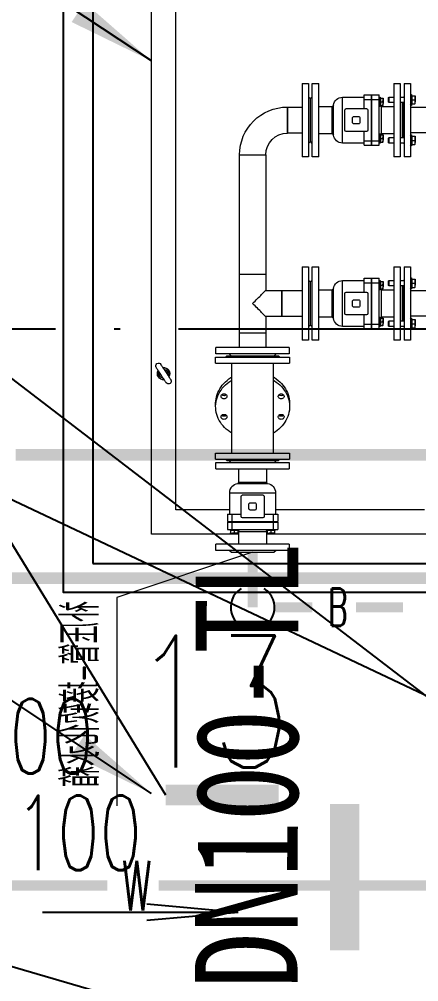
# Model space of a CAD drawing. Extents: x 179183 to 294833, y 947252 to 1004652.
# Drawn here: x 211733 to 213096, y 981342 to 984627 of the extents above; entities that cross this region are included whole.
import ezdxf
from ezdxf.enums import TextEntityAlignment as Align

# ---------------------------------------------------------------- set-up
doc = ezdxf.new("R2010")
doc.units = 0
doc.header["$LTSCALE"] = 1000
doc.linetypes.add('DASH', pattern=[0.35, 0.25, -0.1])
doc.linetypes.add('DOTE', pattern=[2.42, 2, -0.2, 0.02, -0.2])
for name, color, linetype in [('a_bz', 2, 'Continuous'), ('a_shb', 2, 'Continuous'), ('a_shb_jc', 5, 'Continuous'), ('a_shg', 130, 'Continuous'), ('a_水', 6, 'Continuous'), ('a_电', 5, 'Continuous'), ('DOTE', 1, 'DOTE'), ('PIPE-安全阀泄水管', 3, 'Continuous'), ('PIPE-暖供水', 3, 'Continuous'), ('PIPE-暖回水', 2, 'DASH'), ('PIPE-补水管', 44, 'B1'), ('TEXT-安全阀泄水管', 7, 'Continuous'), ('TEXT-空冷却供水', 7, 'Continuous'), ('TEXT-补水管', 7, 'Continuous'), ('抗震支吊架', 2, 'Continuous')]:
    doc.layers.add(name, color=color, linetype=linetype)
doc.layers.add('a_shb_ls', color=32, linetype='Continuous', lineweight=13)
doc.styles.add('_THVAC_PIPEDN', font='simplex.shx', dxfattribs={"width": 0.7, "height": 3, "bigfont": 'gbcbig.shx'})
doc.styles.add('_THVAC_PIPETEXT', font='simplex.shx', dxfattribs={"width": 0.7, "height": 1.5, "bigfont": 'gbcbig.shx'})
doc.styles.add('GB标准字体', font='gbenor.shx', dxfattribs={"width": 0.8, "bigfont": 'gbcbig.shx'})
doc.styles.add('HZ', font='simplex.shx', dxfattribs={"width": 0.8, "bigfont": 'gbcbig.shx'})
doc.styles.add('kzcad', font='', dxfattribs={"width": 0.8})
doc.styles.get('kzcad').set_extended_font_data('SimSun')
doc.linetypes.add('B1', pattern='A,2,-0.1,[" B",_THVAC_PIPETEXT,S=0.1,R=0,X=-0.1,Y=-0.08],-0.2', length=2.3)

# ---------------------------------------------------------------- blocks, each defined once
blk = doc.blocks.new('落地式膨胀箱')
at = {"layer": 'a_shb'}
for p, q in [((-2400, 1750), (1700, 1750)), ((1700, 1750), (1700, -650))]:
    blk.add_line(p, q, dxfattribs=at)
at = {"layer": 'a_shb', "linetype": 'Continuous', "lineweight": 15}
for p, q in [((1600, 1550), (-600, 1550)), ((1600, 1251.6), (1600, 1550)), ((1021, 1517.8), (1021.3, 1517.6)), ((1021.3, 1517.6), (1022, 1517.2)), ((1022, 1517.2), (1023.2, 1516.4)), ((1023.2, 1516.4), (1024.8, 1515.3)), ((1024.8, 1515.3), (1026.9, 1514)), ((1026.9, 1514), (1029.3, 1512.4)), ((1029.3, 1512.4), (1032.1, 1510.5)), ((1031.5, 1533.4), (1031.3, 1533.5)), ((1032.3, 1532.9), (1031.5, 1533.4)), ((1033.5, 1532.1), (1032.3, 1532.9)), ((1035.1, 1531), (1033.5, 1532.1)), ((1037.2, 1529.7), (1035.1, 1531)), ((1039.6, 1528.1), (1037.2, 1529.7)), ((1042.4, 1526.3), (1039.6, 1528.1)), ((1045.4, 1524.3), (1042.4, 1526.3)), ((1048.7, 1522.1), (1045.4, 1524.3)), ((1052.2, 1519.9), (1048.7, 1522.1)), ((1055.7, 1517.6), (1052.2, 1519.9)), ((1059.3, 1515.2), (1055.7, 1517.6)), ((1062.8, 1512.9), (1059.3, 1515.2)), ((1066.3, 1510.7), (1062.8, 1512.9)), ((1032.1, 1510.5), (1035.2, 1508.5)), ((1035.2, 1508.5), (1038.4, 1506.4)), ((1038.4, 1506.4), (1041.9, 1504.2)), ((1041.9, 1504.2), (1045.4, 1501.8)), ((1045.4, 1501.8), (1049, 1499.5)), ((1049, 1499.5), (1052.5, 1497.2)), ((1052.5, 1497.2), (1056, 1494.9)), ((1056, 1494.9), (1059.3, 1492.8)), ((1059.3, 1492.8), (1062.3, 1490.8)), ((1062.3, 1490.8), (1065.1, 1489)), ((1065.1, 1489), (1067.5, 1487.4)), ((1069.5, 1508.5), (1066.3, 1510.7)), ((1067.5, 1487.4), (1069.6, 1486.1)), ((1072.6, 1506.5), (1069.5, 1508.5)), ((1069.6, 1486.1), (1071.2, 1485)), ((1071.2, 1485), (1072.4, 1484.2)), ((1072.4, 1484.2), (1073.2, 1483.7)), ((1075.4, 1504.7), (1072.6, 1506.5)), ((1073.2, 1483.7), (1073.4, 1483.6)), ((1077.8, 1503.1), (1075.4, 1504.7)), ((1079.9, 1501.8), (1077.8, 1503.1)), ((1081.5, 1500.7), (1079.9, 1501.8)), ((1082.7, 1499.9), (1081.5, 1500.7)), ((1083.4, 1499.4), (1082.7, 1499.9)), ((1083.7, 1499.3), (1083.4, 1499.4)), ((1517.1, 1467.1), (-517.1, 1467.1)), ((1517.1, 1282.9), (1517.1, 1467.1)), ((985.1, 1329.9), (963.2, 1329.9)), ((963.2, 1204.7), (963.2, 1329.9)), ((985.1, 1204.7), (985.1, 1329.9)), ((1017.1, 1330.8), (996, 1330.8)), ((996, 1330.8), (996, 1078.5)), ((1017.1, 1330.8), (1017.1, 1078.5)), ((1104.1, 1316.6), (1097.8, 1312.5)), ((1110.6, 1320.2), (1104.1, 1316.6)), ((1114.6, 1316.6), (1108.3, 1312.5)), ((1117.3, 1323.3), (1110.6, 1320.2)), ((1121.1, 1320.2), (1114.6, 1316.6)), ((1124.2, 1325.9), (1117.3, 1323.3)), ((1127.8, 1323.3), (1121.1, 1320.2)), ((1131.2, 1327.9), (1124.2, 1325.9)), ((1134.7, 1325.9), (1127.8, 1323.3)), ((1138.3, 1329.5), (1131.2, 1327.9)), ((1141.7, 1327.9), (1134.7, 1325.9)), ((1145.4, 1330.4), (1138.3, 1329.5)), ((1148.8, 1329.5), (1141.7, 1327.9)), ((1152.7, 1330.8), (1145.4, 1330.4)), ((1156, 1330.4), (1148.8, 1329.5)), ((1154.5, 1330.8), (1152.7, 1330.8)), ((1165, 1330.8), (1154.5, 1330.8)), ((1163.2, 1330.8), (1156, 1330.4)), ((1170.4, 1330.7), (1163.2, 1330.8)), ((1177.6, 1330), (1170.4, 1330.7)), ((1184.8, 1328.8), (1177.6, 1330)), ((1191.8, 1327), (1184.8, 1328.8)), ((1198.8, 1324.7), (1191.8, 1327)), ((1205.6, 1321.8), (1198.8, 1324.7)), ((1212.2, 1318.5), (1205.6, 1321.8)), ((1218.6, 1314.6), (1212.2, 1318.5)), ((1224.8, 1310.3), (1218.6, 1314.6)), ((1344.6, 1330.8), (1323.4, 1330.8)), ((1323.4, 1330.8), (1323.4, 1078.5)), ((1344.6, 1330.8), (1344.6, 1078.5)), ((1377.4, 1329.9), (1355.5, 1329.9)), ((1355.5, 1329.9), (1355.5, 1204.7)), ((1377.4, 1329.9), (1377.4, 1204.7)), ((1655.9, 1329.9), (1634, 1329.9)), ((1634, 1204.7), (1634, 1329.9)), ((1655.9, 1204.7), (1655.9, 1329.9)), ((991.3, 1278.2), (985.1, 1284.5)), ((996, 1297.4), (991.3, 1292.7)), ((991.3, 1292.7), (991.3, 1116.7)), ((1070.5, 1285.4), (1066.1, 1278.8)), ((1075.3, 1291.7), (1070.5, 1285.4)), ((1080.5, 1297.5), (1075.3, 1291.7)), ((1081.1, 1285.4), (1076.6, 1278.8)), ((1085.9, 1303), (1080.5, 1297.5)), ((1085.9, 1291.7), (1081.1, 1285.4)), ((1091.7, 1308), (1085.9, 1303)), ((1091, 1297.5), (1085.9, 1291.7)), ((1096.5, 1303), (1091, 1297.5)), ((1097.8, 1312.5), (1091.7, 1308)), ((1102.3, 1308), (1096.5, 1303)), ((1108.3, 1312.5), (1102.3, 1308)), ((1121.6, 1304.7), (1121.4, 1302.3)), ((1121.4, 1302.3), (1121.6, 1299.9)), ((1122.4, 1306.9), (1121.6, 1304.7)), ((1121.6, 1299.9), (1122.4, 1297.6)), ((1123.6, 1308.9), (1122.4, 1306.9)), ((1122.4, 1297.6), (1123.6, 1295.7)), ((1125.1, 1310.5), (1123.6, 1308.9)), ((1123.6, 1295.7), (1125.1, 1294.1)), ((1127, 1311.6), (1125.1, 1310.5)), ((1125.1, 1294.1), (1127, 1292.9)), ((1129, 1312.2), (1127, 1311.6)), ((1127, 1292.9), (1129, 1292.4)), ((1131.1, 1312.2), (1129, 1312.2)), ((1129, 1292.4), (1131.1, 1292.4)), ((1133.1, 1311.6), (1131.1, 1312.2)), ((1131.1, 1292.4), (1133.1, 1292.9)), ((1134.9, 1310.5), (1133.1, 1311.6)), ((1133.1, 1292.9), (1134.9, 1294.1)), ((1136.5, 1308.9), (1134.9, 1310.5)), ((1134.9, 1294.1), (1136.5, 1295.7)), ((1137.7, 1306.9), (1136.5, 1308.9)), ((1136.5, 1295.7), (1137.7, 1297.6)), ((1138.4, 1304.7), (1137.7, 1306.9)), ((1137.7, 1297.6), (1138.4, 1299.9)), ((1138.7, 1302.3), (1138.4, 1304.7)), ((1138.4, 1299.9), (1138.7, 1302.3)), ((1191.6, 1304.7), (1191.4, 1302.3)), ((1191.4, 1302.3), (1191.6, 1299.9)), ((1192.4, 1306.9), (1191.6, 1304.7)), ((1191.6, 1299.9), (1192.4, 1297.6)), ((1193.6, 1308.9), (1192.4, 1306.9)), ((1192.4, 1297.6), (1193.6, 1295.7)), ((1195.1, 1310.5), (1193.6, 1308.9)), ((1193.6, 1295.7), (1195.1, 1294.1)), ((1197, 1311.6), (1195.1, 1310.5)), ((1195.1, 1294.1), (1197, 1292.9)), ((1199, 1312.2), (1197, 1311.6)), ((1197, 1292.9), (1199, 1292.4)), ((1201.1, 1312.2), (1199, 1312.2)), ((1199, 1292.4), (1201.1, 1292.4)), ((1203.1, 1311.6), (1201.1, 1312.2)), ((1201.1, 1292.4), (1203.1, 1292.9)), ((1204.9, 1310.5), (1203.1, 1311.6)), ((1203.1, 1292.9), (1204.9, 1294.1)), ((1206.5, 1308.9), (1204.9, 1310.5)), ((1204.9, 1294.1), (1206.5, 1295.7)), ((1207.7, 1306.9), (1206.5, 1308.9)), ((1206.5, 1295.7), (1207.7, 1297.6)), ((1208.4, 1304.7), (1207.7, 1306.9)), ((1207.7, 1297.6), (1208.4, 1299.9)), ((1208.7, 1302.3), (1208.4, 1304.7)), ((1208.4, 1299.9), (1208.7, 1302.3)), ((1230.7, 1305.5), (1224.8, 1310.3)), ((1236.3, 1300.3), (1230.7, 1305.5)), ((1241.6, 1294.6), (1236.3, 1300.3)), ((1246.6, 1288.6), (1241.6, 1294.6)), ((1251.2, 1282.2), (1246.6, 1288.6)), ((1255.5, 1275.4), (1251.2, 1282.2)), ((1349.3, 1292.7), (1344.6, 1297.4)), ((1349.3, 1292.7), (1349.3, 1116.7)), ((1355.5, 1284.5), (1349.3, 1278.2)), ((1532.3, 1282.9), (1458.8, 1282.9)), ((1458.8, 1282.9), (1458.8, 1126.5)), ((1532.3, 1290.8), (1557.4, 1290.8)), ((1532.3, 1290.8), (1532.3, 1275.1)), ((1557.4, 1290.8), (1557.4, 1275.1)), ((1558.9, 1290.8), (1558.9, 1275.1)), ((1558.9, 1290.8), (1584, 1290.8)), ((1584, 1290.8), (1584, 1275.1)), ((1585.5, 1282.9), (1584, 1281.4)), ((1587.1, 1282.9), (1585.5, 1282.9)), ((1585.5, 1273.3), (1585.5, 1282.9)), ((1587.1, 1273.3), (1587.1, 1282.9)), ((1662.2, 1278.2), (1655.9, 1284.5)), ((712.8, 1249.3), (306, 1249.3)), ((306, 1249.3), (306, 1160.1)), ((913.1, 1249.3), (712.8, 1249.3)), ((712.8, 1249.3), (712.8, 1160.1)), ((963.2, 1249.3), (913.1, 1249.3)), ((913.1, 1249.3), (913.1, 1160.1)), ((913.1, 1249.3), (913.1, 1204.7)), ((1267.1, 1275.1), (1017.1, 1275.1)), ((1066.1, 1278.8), (1063.8, 1275.1)), ((1076.6, 1278.8), (1074.4, 1275.1)), ((1255.7, 1275.1), (1255.5, 1275.4)), ((1323.4, 1275.1), (1267.1, 1275.1)), ((1423.1, 1251.6), (1377.4, 1251.6)), ((1423.1, 1251.6), (1423.1, 1157.8)), ((1427.8, 1255.7), (1427.8, 1153.7)), ((1532.3, 1275.1), (1557.4, 1275.1)), ((1532.3, 1275.1), (1532.3, 1243.8)), ((1558.9, 1275.1), (1557.4, 1275.1)), ((1557.4, 1275.1), (1557.4, 1134.3)), ((1557.4, 1259.5), (1558.9, 1259.5)), ((1558.9, 1275.1), (1558.9, 1134.3)), ((1558.9, 1275.1), (1584, 1275.1)), ((1584, 1275.1), (1584, 1134.3)), ((1584, 1253.2), (1585.5, 1251.6)), ((1585.5, 1251.6), (1585.5, 1273.3)), ((1585.5, 1251.6), (1587.1, 1251.6)), ((1588, 1279.8), (1587.1, 1279.8)), ((1587.1, 1251.6), (1587.1, 1273.3)), ((1587.1, 1254.8), (1588, 1254.8)), ((1588, 1273.5), (1588, 1279.8)), ((1588, 1279.8), (1596, 1279.8)), ((1588, 1267.3), (1588, 1273.5)), ((1588, 1267.3), (1596, 1267.3)), ((1588, 1261), (1588, 1267.3)), ((1588, 1254.8), (1588, 1261)), ((1588, 1254.8), (1596, 1254.8)), ((1634, 1251.6), (1591.8, 1251.6)), ((1591.8, 1251.6), (1591.8, 1157.8)), ((1597.1, 1279.8), (1597.1, 1273.5)), ((1597.1, 1261), (1597.1, 1273.5)), ((1597.1, 1254.8), (1597.1, 1261)), ((1662.2, 1278.2), (1662.2, 1204.7)), ((1466.6, 1239.1), (1466.6, 1170.3)), ((1540.1, 1243.8), (1471.3, 1243.8)), ((1515.1, 1217.2), (1496.3, 1217.2)), ((1544.8, 1170.3), (1544.8, 1239.1)), ((792.5, 1184.3), (788.8, 1180.6)), ((796.4, 1188.1), (792.5, 1184.3)), ((800.4, 1192.1), (796.4, 1188.1)), ((804.5, 1196.3), (800.4, 1192.1)), ((808.7, 1200.5), (804.5, 1196.3)), ((812.9, 1204.7), (808.7, 1200.5)), ((817.2, 1200.5), (812.9, 1204.7)), ((821.4, 1196.3), (817.2, 1200.5)), ((825.5, 1192.1), (821.4, 1196.3)), ((829.5, 1188.1), (825.5, 1192.1)), ((833.4, 1184.3), (829.5, 1188.1)), ((837.1, 1180.6), (833.4, 1184.3)), ((913.1, 1204.7), (913.1, 1160.1)), ((963.2, 1079.5), (963.2, 1204.7)), ((985.1, 1079.5), (985.1, 1204.7)), ((1355.5, 1204.7), (1355.5, 1079.5)), ((1377.4, 1204.7), (1377.4, 1079.5)), ((1493.2, 1214.1), (1493.2, 1195.3)), ((1496.3, 1192.2), (1515.1, 1192.2)), ((1518.2, 1195.3), (1518.2, 1214.1)), ((1634, 1079.5), (1634, 1204.7)), ((1655.9, 1079.5), (1655.9, 1204.7)), ((1662.2, 1204.7), (1662.2, 1131.2)), ((306, 1160.1), (712.8, 1160.1)), ((712.8, 1160.1), (768.3, 1160.1)), ((768.4, 1160.2), (768.3, 1160.1)), ((768.3, 1160.1), (768.3, 1104.6)), ((768.8, 1160.6), (768.4, 1160.2)), ((769.6, 1161.4), (768.8, 1160.6)), ((770.8, 1162.6), (769.6, 1161.4)), ((772.4, 1164.1), (770.8, 1162.6)), ((774.3, 1166.1), (772.4, 1164.1)), ((776.6, 1168.4), (774.3, 1166.1)), ((779.2, 1171), (776.6, 1168.4)), ((782.2, 1173.9), (779.2, 1171)), ((785.4, 1177.1), (782.2, 1173.9)), ((788.8, 1180.6), (785.4, 1177.1)), ((840.5, 1177.1), (837.1, 1180.6)), ((843.7, 1173.9), (840.5, 1177.1)), ((846.6, 1171), (843.7, 1173.9)), ((849.3, 1168.4), (846.6, 1171)), ((851.6, 1166.1), (849.3, 1168.4)), ((853.5, 1164.1), (851.6, 1166.1)), ((855.1, 1162.6), (853.5, 1164.1)), ((856.3, 1161.4), (855.1, 1162.6)), ((857.1, 1160.6), (856.3, 1161.4)), ((857.5, 1160.2), (857.1, 1160.6)), ((857.5, 1160.1), (857.5, 1160.2)), ((857.5, 1160.1), (913.1, 1160.1)), ((857.5, 1104.6), (857.5, 1160.1)), ((913.1, 1160.1), (963.2, 1160.1)), ((1377.4, 1157.8), (1423.1, 1157.8)), ((1471.3, 1165.6), (1540.1, 1165.6)), ((1532.3, 1165.6), (1532.3, 1134.3)), ((1558.9, 1149.9), (1557.4, 1149.9)), ((1585.5, 1157.8), (1584, 1156.2)), ((1587.1, 1157.8), (1585.5, 1157.8)), ((1585.5, 1148.1), (1585.5, 1157.8)), ((1587.1, 1148.1), (1587.1, 1157.8)), ((1588, 1154.6), (1587.1, 1154.6)), ((1588, 1148.4), (1588, 1154.6)), ((1588, 1154.6), (1596, 1154.6)), ((1591.8, 1157.8), (1634, 1157.8)), ((1597.1, 1154.6), (1597.1, 1148.4)), ((1600, 600.6), (1600, 1157.8)), ((985.1, 1124.9), (991.3, 1131.2)), ((1017.1, 1134.3), (1267.1, 1134.3)), ((1063.8, 1134.3), (1066.1, 1130.5)), ((1066.1, 1130.5), (1070.5, 1124)), ((1070.5, 1124), (1075.3, 1117.7)), ((1074.4, 1134.3), (1076.6, 1130.5)), ((1075.3, 1117.7), (1080.5, 1111.9)), ((1076.6, 1130.5), (1081.1, 1124)), ((1081.1, 1124), (1085.9, 1117.7)), ((1085.9, 1117.7), (1091, 1111.9)), ((1129, 1117), (1127, 1116.4)), ((1131.1, 1117), (1129, 1117)), ((1133.1, 1116.4), (1131.1, 1117)), ((1199, 1117), (1197, 1116.4)), ((1201.1, 1117), (1199, 1117)), ((1203.1, 1116.4), (1201.1, 1117)), ((1241.6, 1114.8), (1246.6, 1120.8)), ((1246.6, 1120.8), (1251.2, 1127.2)), ((1251.2, 1127.2), (1255.5, 1134)), ((1255.5, 1134), (1255.7, 1134.3)), ((1267.1, 1134.3), (1323.4, 1134.3)), ((1349.3, 1131.2), (1355.5, 1124.9)), ((1458.8, 1126.5), (1532.3, 1126.5)), ((1517.1, 618.7), (1517.1, 1126.5)), ((1532.3, 1134.3), (1557.4, 1134.3)), ((1532.3, 1134.3), (1532.3, 1118.6)), ((1532.3, 1118.6), (1557.4, 1118.6)), ((1557.4, 1134.3), (1558.9, 1134.3)), ((1557.4, 1134.3), (1557.4, 1118.6)), ((1558.9, 1134.3), (1584, 1134.3)), ((1558.9, 1134.3), (1558.9, 1118.6)), ((1558.9, 1118.6), (1584, 1118.6)), ((1584, 1134.3), (1584, 1118.6)), ((1584, 1128), (1585.5, 1126.5)), ((1585.5, 1126.5), (1585.5, 1148.1)), ((1585.5, 1126.5), (1587.1, 1126.5)), ((1587.1, 1126.5), (1587.1, 1148.1)), ((1587.1, 1129.6), (1588, 1129.6)), ((1588, 1142.1), (1588, 1148.4)), ((1588, 1142.1), (1596, 1142.1)), ((1588, 1135.8), (1588, 1142.1)), ((1588, 1129.6), (1588, 1135.8)), ((1588, 1129.6), (1596, 1129.6)), ((1597.1, 1135.8), (1597.1, 1148.4)), ((1597.1, 1129.6), (1597.1, 1135.8)), ((1655.9, 1124.9), (1662.2, 1131.2)), ((142.5, 1085.8), (142.5, 1035.7)), ((142.5, 1085.8), (187.1, 1085.8)), ((231.7, 1085.8), (142.5, 1085.8)), ((187.1, 1085.8), (231.7, 1085.8)), ((231.7, 1035.7), (231.7, 1085.8)), ((768.3, 1104.6), (768.3, 1035.7)), ((768.3, 1104.6), (812.9, 1104.6)), ((857.5, 1104.6), (768.3, 1104.6)), ((812.9, 1104.6), (857.5, 1104.6)), ((857.5, 1035.7), (857.5, 1104.6)), ((991.3, 1116.7), (996, 1112)), ((1080.5, 1111.9), (1085.9, 1106.4)), ((1085.9, 1106.4), (1091.7, 1101.4)), ((1091, 1111.9), (1096.5, 1106.4)), ((1091.7, 1101.4), (1097.8, 1096.9)), ((1096.5, 1106.4), (1102.3, 1101.4)), ((1097.8, 1096.9), (1104.1, 1092.8)), ((1102.3, 1101.4), (1108.3, 1096.9)), ((1104.1, 1092.8), (1110.6, 1089.2)), ((1108.3, 1096.9), (1114.6, 1092.8)), ((1110.6, 1089.2), (1117.3, 1086.1)), ((1114.6, 1092.8), (1121.1, 1089.2)), ((1117.3, 1086.1), (1124.2, 1083.5)), ((1121.1, 1089.2), (1127.8, 1086.1)), ((1121.6, 1109.5), (1121.4, 1107.1)), ((1121.4, 1107.1), (1121.6, 1104.7)), ((1122.4, 1111.8), (1121.6, 1109.5)), ((1121.6, 1104.7), (1122.4, 1102.5)), ((1123.6, 1113.7), (1122.4, 1111.8)), ((1122.4, 1102.5), (1123.6, 1100.5)), ((1125.1, 1115.3), (1123.6, 1113.7)), ((1123.6, 1100.5), (1125.1, 1098.9)), ((1127, 1116.4), (1125.1, 1115.3)), ((1125.1, 1098.9), (1127, 1097.8)), ((1127, 1097.8), (1129, 1097.2)), ((1127.8, 1086.1), (1134.7, 1083.5)), ((1129, 1097.2), (1131.1, 1097.2)), ((1131.1, 1097.2), (1133.1, 1097.8)), ((1134.9, 1115.3), (1133.1, 1116.4)), ((1133.1, 1097.8), (1134.9, 1098.9)), ((1136.5, 1113.7), (1134.9, 1115.3)), ((1134.9, 1098.9), (1136.5, 1100.5)), ((1137.7, 1111.8), (1136.5, 1113.7)), ((1136.5, 1100.5), (1137.7, 1102.5)), ((1138.4, 1109.5), (1137.7, 1111.8)), ((1137.7, 1102.5), (1138.4, 1104.7)), ((1138.7, 1107.1), (1138.4, 1109.5)), ((1138.4, 1104.7), (1138.7, 1107.1)), ((1191.6, 1109.5), (1191.4, 1107.1)), ((1191.4, 1107.1), (1191.6, 1104.7)), ((1192.4, 1111.8), (1191.6, 1109.5)), ((1191.6, 1104.7), (1192.4, 1102.5)), ((1191.8, 1082.4), (1198.8, 1084.7)), ((1193.6, 1113.7), (1192.4, 1111.8)), ((1192.4, 1102.5), (1193.6, 1100.5)), ((1195.1, 1115.3), (1193.6, 1113.7)), ((1193.6, 1100.5), (1195.1, 1098.9)), ((1197, 1116.4), (1195.1, 1115.3)), ((1195.1, 1098.9), (1197, 1097.8)), ((1197, 1097.8), (1199, 1097.2)), ((1198.8, 1084.7), (1205.6, 1087.6)), ((1199, 1097.2), (1201.1, 1097.2)), ((1201.1, 1097.2), (1203.1, 1097.8)), ((1204.9, 1115.3), (1203.1, 1116.4)), ((1203.1, 1097.8), (1204.9, 1098.9)), ((1206.5, 1113.7), (1204.9, 1115.3)), ((1204.9, 1098.9), (1206.5, 1100.5)), ((1205.6, 1087.6), (1212.2, 1090.9)), ((1207.7, 1111.8), (1206.5, 1113.7)), ((1206.5, 1100.5), (1207.7, 1102.5)), ((1208.4, 1109.5), (1207.7, 1111.8)), ((1207.7, 1102.5), (1208.4, 1104.7)), ((1208.7, 1107.1), (1208.4, 1109.5)), ((1208.4, 1104.7), (1208.7, 1107.1)), ((1212.2, 1090.9), (1218.6, 1094.8)), ((1218.6, 1094.8), (1224.8, 1099.1)), ((1224.8, 1099.1), (1230.7, 1103.9)), ((1230.7, 1103.9), (1236.3, 1109.1)), ((1236.3, 1109.1), (1241.6, 1114.8)), ((1344.6, 1112), (1349.3, 1116.7)), ((963.2, 1079.5), (985.1, 1079.5)), ((996, 1078.5), (1017.1, 1078.5)), ((1124.2, 1083.5), (1131.2, 1081.4)), ((1131.2, 1081.4), (1138.3, 1079.9)), ((1134.7, 1083.5), (1141.7, 1081.4)), ((1138.3, 1079.9), (1145.4, 1079)), ((1141.7, 1081.4), (1148.8, 1079.9)), ((1145.4, 1079), (1152.7, 1078.6)), ((1148.8, 1079.9), (1156, 1079)), ((1152.7, 1078.6), (1154.5, 1078.5)), ((1154.5, 1078.5), (1165, 1078.5)), ((1156, 1079), (1163.2, 1078.6)), ((1163.2, 1078.6), (1170.4, 1078.7)), ((1170.4, 1078.7), (1177.6, 1079.4)), ((1177.6, 1079.4), (1184.8, 1080.6)), ((1184.8, 1080.6), (1191.8, 1082.4)), ((1323.4, 1078.5), (1344.6, 1078.5)), ((1355.5, 1079.5), (1377.4, 1079.5)), ((1634, 1079.5), (1655.9, 1079.5)), ((61.9, 1035.7), (61.9, 1013.8)), ((61.9, 1035.7), (187.1, 1035.7)), ((187.1, 1035.7), (312.2, 1035.7)), ((312.2, 1013.8), (312.2, 1035.7)), ((687.8, 1035.7), (687.8, 1013.8)), ((687.8, 1035.7), (812.9, 1035.7)), ((812.9, 1035.7), (938.1, 1035.7)), ((938.1, 1013.8), (938.1, 1035.7)), ((61.9, 1013.8), (187.1, 1013.8)), ((61.9, 1001.3), (61.9, 979.4)), ((187.1, 1001.3), (61.9, 1001.3)), ((107.3, 1013.8), (113.5, 1007.5)), ((113.5, 1007.5), (107.3, 1001.3)), ((187.1, 1007.5), (113.5, 1007.5)), ((187.1, 1013.8), (312.2, 1013.8)), ((260.6, 1007.5), (187.1, 1007.5)), ((312.2, 1001.3), (187.1, 1001.3)), ((260.6, 1007.5), (266.9, 1013.8)), ((266.9, 1001.3), (260.6, 1007.5)), ((312.2, 979.4), (312.2, 1001.3)), ((687.8, 1013.8), (812.9, 1013.8)), ((687.8, 1001.3), (687.8, 979.4)), ((812.9, 1001.3), (687.8, 1001.3)), ((733.1, 1013.8), (739.4, 1007.5)), ((739.4, 1007.5), (733.1, 1001.3)), ((812.9, 1007.5), (739.4, 1007.5)), ((812.9, 1013.8), (938.1, 1013.8)), ((886.5, 1007.5), (812.9, 1007.5)), ((938.1, 1001.3), (812.9, 1001.3)), ((886.5, 1007.5), (892.7, 1013.8)), ((892.7, 1001.3), (886.5, 1007.5)), ((938.1, 979.4), (938.1, 1001.3)), ((187.1, 979.4), (61.9, 979.4)), ((140.1, 979.4), (140.1, 933.7)), ((312.2, 979.4), (187.1, 979.4)), ((234, 933.7), (234, 979.4)), ((812.9, 979.4), (687.8, 979.4)), ((766, 979.4), (766, 933.7)), ((938.1, 979.4), (812.9, 979.4)), ((859.9, 933.7), (859.9, 979.4)), ((238.1, 929), (136, 929)), ((234, 933.7), (140.1, 933.7)), ((864, 929), (761.9, 929)), ((859.9, 933.7), (766, 933.7)), ((108.8, 898), (108.8, 824.5)), ((265.3, 898), (108.8, 898)), ((221.5, 890.2), (152.6, 890.2)), ((265.3, 824.5), (265.3, 898)), ((734.7, 898), (734.7, 824.5)), ((891.2, 898), (734.7, 898)), ((847.4, 890.2), (778.5, 890.2)), ((891.2, 824.5), (891.2, 898)), ((147.9, 885.5), (147.9, 816.6)), ((174.5, 860.5), (174.5, 841.7)), ((196.4, 863.6), (177.7, 863.6)), ((199.6, 841.7), (199.6, 860.5)), ((226.2, 816.6), (226.2, 885.5)), ((773.8, 885.5), (773.8, 816.6)), ((800.4, 860.5), (800.4, 841.7)), ((822.3, 863.6), (803.6, 863.6)), ((825.5, 841.7), (825.5, 860.5)), ((852.1, 816.6), (852.1, 885.5)), ((101, 824.5), (101, 799.4)), ((116.6, 824.5), (101, 824.5)), ((116.6, 824.5), (116.6, 799.4)), ((147.9, 824.5), (116.6, 824.5)), ((177.7, 838.5), (196.4, 838.5)), ((257.5, 824.5), (226.2, 824.5)), ((257.5, 824.5), (257.5, 799.4)), ((273.1, 824.5), (257.5, 824.5)), ((273.1, 824.5), (273.1, 799.4)), ((726.9, 824.5), (726.9, 799.4)), ((742.5, 824.5), (726.9, 824.5)), ((742.5, 824.5), (742.5, 799.4)), ((773.8, 824.5), (742.5, 824.5)), ((803.6, 838.5), (822.3, 838.5)), ((883.4, 824.5), (852.1, 824.5)), ((883.4, 824.5), (883.4, 799.4)), ((899, 824.5), (883.4, 824.5)), ((899, 824.5), (899, 799.4)), ((116.6, 799.4), (101, 799.4)), ((101, 797.9), (101, 772.8)), ((116.6, 797.9), (101, 797.9)), ((116.6, 799.4), (116.6, 797.9)), ((257.5, 799.4), (116.6, 799.4)), ((116.6, 797.9), (116.6, 772.8)), ((257.5, 797.9), (116.6, 797.9)), ((132.3, 797.9), (132.3, 799.4)), ((152.6, 811.9), (221.5, 811.9)), ((241.8, 799.4), (241.8, 797.9)), ((257.5, 797.9), (257.5, 799.4)), ((273.1, 799.4), (257.5, 799.4)), ((257.5, 797.9), (257.5, 772.8)), ((273.1, 797.9), (257.5, 797.9)), ((273.1, 797.9), (273.1, 772.8)), ((742.5, 799.4), (726.9, 799.4)), ((726.9, 797.9), (726.9, 772.8)), ((742.5, 797.9), (726.9, 797.9)), ((742.5, 799.4), (742.5, 797.9)), ((883.4, 799.4), (742.5, 799.4)), ((742.5, 797.9), (742.5, 772.8)), ((883.4, 797.9), (742.5, 797.9)), ((758.2, 797.9), (758.2, 799.4)), ((778.5, 811.9), (847.4, 811.9)), ((867.7, 799.4), (867.7, 797.9)), ((883.4, 797.9), (883.4, 799.4)), ((899, 799.4), (883.4, 799.4)), ((883.4, 797.9), (883.4, 772.8)), ((899, 797.9), (883.4, 797.9)), ((899, 797.9), (899, 772.8)), ((116.6, 772.8), (101, 772.8)), ((110.4, 772.8), (108.8, 771.3)), ((108.8, 771.3), (108.8, 769.7)), ((108.8, 771.3), (130.4, 771.3)), ((108.8, 769.7), (130.4, 769.7)), ((111.9, 769.7), (111.9, 768.8)), ((111.9, 768.8), (111.9, 760.8)), ((111.9, 768.8), (118.2, 768.8)), ((111.9, 759.7), (118.2, 759.7)), ((257.5, 772.8), (116.6, 772.8)), ((118.2, 768.8), (124.5, 768.8)), ((118.2, 759.7), (130.7, 759.7)), ((124.5, 768.8), (124.5, 760.8)), ((124.5, 768.8), (130.7, 768.8)), ((130.4, 771.3), (140.1, 771.3)), ((130.4, 769.7), (140.1, 769.7)), ((130.7, 768.8), (137, 768.8)), ((137, 759.7), (130.7, 759.7)), ((137, 768.8), (137, 769.7)), ((137, 768.8), (137, 760.8)), ((140.1, 771.3), (138.5, 772.8)), ((140.1, 769.7), (140.1, 771.3)), ((140.1, 765), (140.1, 722.8)), ((234, 765), (140.1, 765)), ((235.6, 772.8), (234, 771.3)), ((234, 771.3), (234, 769.7)), ((234, 771.3), (255.6, 771.3)), ((234, 769.7), (255.6, 769.7)), ((234, 722.8), (234, 765)), ((237.1, 769.7), (237.1, 768.8)), ((237.1, 768.8), (237.1, 760.8)), ((237.1, 768.8), (243.4, 768.8)), ((237.1, 759.7), (243.4, 759.7)), ((243.4, 768.8), (249.6, 768.8)), ((243.4, 759.7), (255.9, 759.7)), ((249.6, 768.8), (249.6, 760.8)), ((249.6, 768.8), (255.9, 768.8)), ((255.6, 771.3), (265.3, 771.3)), ((255.6, 769.7), (265.3, 769.7)), ((255.9, 768.8), (262.2, 768.8)), ((262.2, 759.7), (255.9, 759.7)), ((273.1, 772.8), (257.5, 772.8)), ((262.2, 768.8), (262.2, 769.7)), ((262.2, 768.8), (262.2, 760.8)), ((265.3, 771.3), (263.7, 772.8)), ((265.3, 769.7), (265.3, 771.3)), ((742.5, 772.8), (726.9, 772.8)), ((736.3, 772.8), (734.7, 771.3)), ((734.7, 771.3), (734.7, 769.7)), ((734.7, 771.3), (756.3, 771.3)), ((734.7, 769.7), (756.3, 769.7)), ((737.8, 769.7), (737.8, 768.8)), ((737.8, 768.8), (737.8, 760.8)), ((737.8, 768.8), (744.1, 768.8)), ((737.8, 759.7), (744.1, 759.7)), ((883.4, 772.8), (742.5, 772.8)), ((744.1, 768.8), (750.4, 768.8)), ((744.1, 759.7), (756.6, 759.7)), ((750.4, 768.8), (750.4, 760.8)), ((750.4, 768.8), (756.6, 768.8)), ((756.3, 771.3), (766, 771.3)), ((756.3, 769.7), (766, 769.7)), ((756.6, 768.8), (762.9, 768.8)), ((762.9, 759.7), (756.6, 759.7)), ((762.9, 768.8), (762.9, 769.7)), ((762.9, 768.8), (762.9, 760.8)), ((766, 771.3), (764.4, 772.8)), ((766, 769.7), (766, 771.3)), ((766, 765), (766, 722.8)), ((859.9, 765), (766, 765)), ((861.5, 772.8), (859.9, 771.3)), ((859.9, 771.3), (859.9, 769.7)), ((859.9, 771.3), (881.5, 771.3)), ((859.9, 769.7), (881.5, 769.7)), ((859.9, 722.8), (859.9, 765)), ((863, 769.7), (863, 768.8)), ((863, 768.8), (863, 760.8)), ((863, 768.8), (869.3, 768.8)), ((863, 759.7), (869.3, 759.7)), ((869.3, 768.8), (875.5, 768.8)), ((869.3, 759.7), (881.8, 759.7)), ((875.5, 768.8), (875.5, 760.8)), ((875.5, 768.8), (881.8, 768.8)), ((881.5, 771.3), (891.2, 771.3)), ((881.5, 769.7), (891.2, 769.7)), ((881.8, 768.8), (888.1, 768.8)), ((888.1, 759.7), (881.8, 759.7)), ((899, 772.8), (883.4, 772.8)), ((888.1, 768.8), (888.1, 769.7)), ((888.1, 768.8), (888.1, 760.8)), ((891.2, 771.3), (889.6, 772.8)), ((891.2, 769.7), (891.2, 771.3)), ((110, 740.8), (108.5, 739.2)), ((108.5, 739.2), (108.5, 722.8)), ((127.3, 739.2), (108.5, 739.2)), ((125.8, 740.8), (110, 740.8)), ((127.3, 739.2), (125.8, 740.8)), ((127.3, 722.8), (127.3, 739.2)), ((248.3, 740.8), (246.8, 739.2)), ((246.8, 739.2), (246.8, 722.8)), ((265.6, 739.2), (246.8, 739.2)), ((264.1, 740.8), (248.3, 740.8)), ((265.6, 739.2), (264.1, 740.8)), ((265.6, 722.8), (265.6, 739.2)), ((735.9, 740.8), (734.4, 739.2)), ((734.4, 739.2), (734.4, 722.8)), ((753.2, 739.2), (734.4, 739.2)), ((751.7, 740.8), (735.9, 740.8)), ((753.2, 739.2), (751.7, 740.8)), ((753.2, 722.8), (753.2, 739.2)), ((874.2, 740.8), (872.7, 739.2)), ((872.7, 739.2), (872.7, 722.8)), ((891.5, 739.2), (872.7, 739.2)), ((890, 740.8), (874.2, 740.8)), ((891.5, 739.2), (890, 740.8)), ((891.5, 722.8), (891.5, 739.2)), ((61.9, 722.8), (61.9, 700.9)), ((61.9, 722.8), (187.1, 722.8)), ((61.9, 700.9), (187.1, 700.9)), ((107.3, 700.9), (108.5, 699.6)), ((108.5, 700.9), (108.5, 688.3)), ((127.3, 688.3), (127.3, 700.9)), ((127.3, 694.6), (246.8, 694.6)), ((187.1, 722.8), (312.2, 722.8)), ((187.1, 700.9), (312.2, 700.9)), ((246.8, 700.9), (246.8, 688.3)), ((265.6, 699.6), (266.9, 700.9)), ((265.6, 688.3), (265.6, 700.9)), ((312.2, 700.9), (312.2, 722.8)), ((687.8, 722.8), (687.8, 700.9)), ((687.8, 722.8), (812.9, 722.8)), ((687.8, 700.9), (812.9, 700.9)), ((733.1, 700.9), (734.4, 699.6)), ((734.4, 700.9), (734.4, 688.3)), ((753.2, 688.3), (753.2, 700.9)), ((753.2, 694.6), (872.7, 694.6)), ((812.9, 722.8), (938.1, 722.8)), ((812.9, 700.9), (938.1, 700.9)), ((872.7, 700.9), (872.7, 688.3)), ((891.5, 699.6), (892.7, 700.9)), ((891.5, 688.3), (891.5, 700.9)), ((938.1, 700.9), (938.1, 722.8)), ((61.9, 688.3), (61.9, 666.4)), ((61.9, 688.3), (312.2, 688.3)), ((61.9, 666.4), (312.2, 666.4)), ((101.1, 666.4), (99.1, 664.5)), ((99.1, 664.5), (99.1, 662.5)), ((99.1, 664.5), (125.1, 664.5)), ((99.1, 662.5), (125.1, 662.5)), ((103.8, 662.5), (103.8, 661.6)), ((103.8, 661.6), (103.8, 651.3)), ((103.8, 661.6), (110.9, 661.6)), ((108.5, 689.9), (107.3, 688.6)), ((107.3, 688.6), (107.3, 688.3)), ((108.5, 688.6), (107.3, 688.6)), ((110.9, 661.6), (117.9, 661.6)), ((117.9, 661.6), (117.9, 651.3)), ((117.9, 661.6), (124.9, 661.6)), ((124.9, 661.6), (132, 661.6)), ((125.1, 664.5), (136.7, 664.5)), ((125.1, 662.5), (136.7, 662.5)), ((246.8, 688.6), (127.3, 688.6)), ((132, 661.6), (132, 662.5)), ((132, 661.6), (132, 651.3)), ((136.7, 664.5), (134.7, 666.4)), ((136.7, 662.5), (136.7, 664.5)), ((143.2, 666.4), (143.2, 607.7)), ((230.9, 607.7), (230.9, 666.4)), ((239.4, 666.4), (237.4, 664.5)), ((237.4, 664.5), (237.4, 662.5)), ((237.4, 664.5), (263.4, 664.5)), ((237.4, 662.5), (263.4, 662.5)), ((242.1, 662.5), (242.1, 661.6)), ((242.1, 661.6), (242.1, 651.3)), ((242.1, 661.6), (249.2, 661.6)), ((249.2, 661.6), (256.2, 661.6)), ((256.2, 661.6), (256.2, 651.3)), ((256.2, 661.6), (263.2, 661.6)), ((263.2, 661.6), (270.3, 661.6)), ((263.4, 664.5), (275, 664.5)), ((263.4, 662.5), (275, 662.5)), ((266.9, 688.6), (265.6, 689.9)), ((266.9, 688.6), (265.6, 688.6)), ((266.9, 688.3), (266.9, 688.6)), ((270.3, 661.6), (270.3, 662.5)), ((270.3, 661.6), (270.3, 651.3)), ((275, 664.5), (273, 666.4)), ((275, 662.5), (275, 664.5)), ((312.2, 666.4), (312.2, 688.3)), ((687.8, 688.3), (687.8, 666.4)), ((687.8, 688.3), (938.1, 688.3)), ((687.8, 666.4), (938.1, 666.4)), ((727, 666.4), (725, 664.5)), ((725, 664.5), (725, 662.5)), ((725, 664.5), (751, 664.5)), ((725, 662.5), (751, 662.5)), ((729.7, 662.5), (729.7, 661.6)), ((729.7, 661.6), (729.7, 651.3)), ((729.7, 661.6), (736.8, 661.6)), ((734.4, 689.9), (733.1, 688.6)), ((733.1, 688.6), (733.1, 688.3)), ((734.4, 688.6), (733.1, 688.6)), ((736.8, 661.6), (743.8, 661.6)), ((743.8, 661.6), (743.8, 651.3)), ((743.8, 661.6), (750.8, 661.6)), ((750.8, 661.6), (757.9, 661.6)), ((751, 664.5), (762.6, 664.5)), ((751, 662.5), (762.6, 662.5)), ((872.7, 688.6), (753.2, 688.6)), ((757.9, 661.6), (757.9, 662.5)), ((757.9, 661.6), (757.9, 651.3)), ((762.6, 664.5), (760.6, 666.4)), ((762.6, 662.5), (762.6, 664.5)), ((769.1, 666.4), (769.1, 607.7)), ((856.8, 607.7), (856.8, 666.4)), ((865.3, 666.4), (863.3, 664.5)), ((863.3, 664.5), (863.3, 662.5)), ((863.3, 664.5), (889.3, 664.5)), ((863.3, 662.5), (889.3, 662.5)), ((868, 662.5), (868, 661.6)), ((868, 661.6), (868, 651.3)), ((868, 661.6), (875.1, 661.6)), ((875.1, 661.6), (882.1, 661.6)), ((882.1, 661.6), (882.1, 651.3)), ((882.1, 661.6), (889.1, 661.6)), ((889.1, 661.6), (896.2, 661.6)), ((889.3, 664.5), (900.9, 664.5)), ((889.3, 662.5), (900.9, 662.5)), ((892.7, 688.6), (891.5, 689.9)), ((892.7, 688.6), (891.5, 688.6)), ((892.7, 688.3), (892.7, 688.6)), ((896.2, 661.6), (896.2, 662.5)), ((896.2, 661.6), (896.2, 651.3)), ((900.9, 664.5), (898.9, 666.4)), ((900.9, 662.5), (900.9, 664.5)), ((938.1, 666.4), (938.1, 688.3)), ((103.8, 650.1), (110.9, 650.1)), ((110.9, 650.1), (124.9, 650.1)), ((132, 650.1), (124.9, 650.1)), ((242.1, 650.1), (249.2, 650.1)), ((249.2, 650.1), (263.2, 650.1)), ((270.3, 650.1), (263.2, 650.1)), ((729.7, 650.1), (736.8, 650.1)), ((736.8, 650.1), (750.8, 650.1)), ((757.9, 650.1), (750.8, 650.1)), ((868, 650.1), (875.1, 650.1)), ((875.1, 650.1), (889.1, 650.1)), ((896.2, 650.1), (889.1, 650.1))]:
    blk.add_line(p, q, dxfattribs=at)
for centre, radius, start, end in [((1026.1, 1525.7), 9.39, 56.8424, 236.8424), ((1052.3, 1508.5), 21, 56.8424, 120.2661), ((909.5, 1612.9), 176.5, 328.6911, 330.366), ((1205.7, 1419.4), 176.9, 143.3214, 144.9922), ((1052.3, 1508.5), 21, 353.4187, 56.8424), ((1052.3, 1508.5), 21, 173.4187, 300.2661), ((899, 1597.6), 176.8, 323.3214, 324.9927), ((1195.5, 1403.9), 176.8, 148.6919, 150.3635), ((1078.5, 1491.4), 9.39, 236.8424, 56.8424), ((1117.6, 1302.4), 10.5, 359.0462, 47.0377), ((1117.6, 1302.1), 10.5, 312.9623, 0.9538), ((1187.6, 1302.4), 10.5, 359.0469, 47.037), ((1187.6, 1302.1), 10.5, 312.963, 0.9531), ((1458.8, 1251.6), 31.3, 90, 172.5053), ((306, 1085.8), 163.5, 90, 180), ((1423.1, 1256.3), 4.69, 270, 352.5053), ((1591.8, 1259.5), 7.82, 233.1301, 270), ((1471.3, 1239.1), 4.69, 90, 180), ((1505.7, 1204.7), 15.6, 126.8699, 143.1301), ((1505.7, 1204.7), 15.6, 36.8699, 53.1301), ((1540.1, 1239.1), 4.69, 0, 90), ((1505.7, 1204.7), 15.6, 216.8699, 233.1301), ((1505.7, 1204.7), 15.6, 306.8699, 323.1301), ((306, 1085.8), 74.3, 90, 180), ((1423.1, 1153.1), 4.69, 7.4947, 90), ((1458.8, 1157.8), 31.3, 187.4947, 270), ((1471.3, 1170.3), 4.69, 180, 270), ((1540.1, 1170.3), 4.69, 270, 0), ((1591.8, 1149.9), 7.82, 90, 126.8699), ((1117.6, 1107.3), 10.5, 359.046, 47.0382), ((1117.6, 1106.9), 10.5, 312.9619, 0.9542), ((1187.6, 1107.3), 10.5, 359.0467, 47.0375), ((1187.6, 1106.9), 10.5, 312.9626, 0.9534), ((140.1, 898), 31.3, 97.4947, 180), ((135.4, 933.7), 4.69, 277.4947, 0), ((238.7, 933.7), 4.69, 180, 262.5053), ((234, 898), 31.3, 0, 82.5053), ((766, 898), 31.3, 97.4947, 180), ((761.3, 933.7), 4.69, 277.4947, 0), ((864.6, 933.7), 4.69, 180, 262.5053), ((859.9, 898), 31.3, 0, 82.5053), ((152.6, 885.5), 4.69, 90, 180), ((221.5, 885.5), 4.69, 0, 90), ((778.5, 885.5), 4.69, 90, 180), ((847.4, 885.5), 4.69, 0, 90), ((187.1, 851.1), 15.6, 126.8699, 143.1301), ((187.1, 851.1), 15.6, 36.8699, 53.1301), ((812.9, 851.1), 15.6, 126.8699, 143.1301), ((812.9, 851.1), 15.6, 36.8699, 53.1301), ((187.1, 851.1), 15.6, 216.8699, 233.1301), ((187.1, 851.1), 15.6, 306.8699, 323.1301), ((812.9, 851.1), 15.6, 216.8699, 233.1301), ((812.9, 851.1), 15.6, 306.8699, 323.1301), ((152.6, 816.6), 4.69, 180, 270), ((221.5, 816.6), 4.69, 270, 0), ((778.5, 816.6), 4.69, 180, 270), ((847.4, 816.6), 4.69, 270, 0), ((132.3, 765), 7.82, 0, 36.8699), ((241.8, 765), 7.82, 143.1301, 180), ((758.2, 765), 7.82, 0, 36.8699), ((867.7, 765), 7.82, 143.1301, 180)]:
    blk.add_arc(centre, radius, start, end, dxfattribs=at)
for points, knots in [([(1043.2, 1525.7), (1044.5, 1526.4), (1046.7, 1527.6), (1050.3, 1528.3), (1054.4, 1528.6), (1058.8, 1527.8), (1061.7, 1526.3), (1062.9, 1525.7)], [0, 0, 0, 0, 0.218081, 0.374095, 0.530049, 0.812014, 1, 1, 1, 1]), ([(1060.3, 1521.2), (1059.6, 1521.6), (1058, 1522.5), (1055.5, 1523.3), (1053.5, 1523.2), (1051.7, 1522.9), (1050.5, 1522.3), (1049.7, 1521.8), (1049.5, 1521.6)], [0, 0, 0, 0, 0.17582, 0.423723, 0.61862, 0.675425, 0.904591, 1, 1, 1, 1]), ([(1060.8, 1520.9), (1060.7, 1520.9), (1060.5, 1521.1), (1060.3, 1521.2), (1060.3, 1521.2)], [0, 0, 0, 0, 0.506032, 1, 1, 1, 1]), ([(1065.5, 1511.2), (1065.5, 1511.4), (1065.7, 1512.2), (1065.8, 1513.6), (1065.4, 1515.4), (1064.5, 1517.4), (1062.8, 1519.4), (1061.4, 1520.4), (1060.8, 1520.9)], [0, 0, 0, 0, 0.08097, 0.300946, 0.380874, 0.586578, 0.819007, 1, 1, 1, 1]), ([(1062.9, 1525.7), (1063, 1525.6), (1063.4, 1525.4), (1063.7, 1525.2), (1063.8, 1525.1)], [0, 0, 0, 0, 0.494006, 1, 1, 1, 1]), ([(1063.8, 1525.1), (1064.9, 1524.2), (1067.4, 1522.2), (1070.2, 1518), (1071.7, 1513.3), (1072.1, 1509.6), (1071.8, 1507.7), (1071.8, 1507.1)], [0, 0, 0, 0, 0.193598, 0.457648, 0.710887, 0.907335, 1, 1, 1, 1]), ([(1040.9, 1492), (1039.8, 1492.8), (1037.3, 1494.8), (1034.5, 1499), (1033, 1503.8), (1032.6, 1507.5), (1032.9, 1509.4), (1032.9, 1510)], [0, 0, 0, 0, 0.1935982, 0.4576472, 0.710887, 0.9073308, 1, 1, 1, 1]), ([(1039.2, 1505.9), (1039.2, 1505.7), (1039, 1504.8), (1038.9, 1503.5), (1039.3, 1501.7), (1040.1, 1499.7), (1041.9, 1497.7), (1043.3, 1496.6), (1043.9, 1496.2)], [0, 0, 0, 0, 0.080974, 0.300964, 0.380879, 0.586584, 0.819008, 1, 1, 1, 1]), ([(1041.8, 1491.4), (1041.7, 1491.5), (1041.3, 1491.7), (1041, 1491.9), (1040.9, 1492)], [0, 0, 0, 0, 0.500013, 1, 1, 1, 1]), ([(1061.5, 1491.4), (1060.2, 1490.7), (1057.9, 1489.5), (1054.4, 1488.7), (1050.3, 1488.5), (1045.9, 1489.2), (1043, 1490.8), (1041.8, 1491.4)], [0, 0, 0, 0, 0.218083, 0.374096, 0.530049, 0.81201, 1, 1, 1, 1]), ([(1043.9, 1496.2), (1044, 1496.1), (1044.2, 1496), (1044.3, 1495.9), (1044.4, 1495.8)], [0, 0, 0, 0, 0.4999727, 1, 1, 1, 1]), ([(1044.4, 1495.8), (1045.1, 1495.5), (1046.6, 1494.6), (1049.2, 1493.8), (1051.2, 1493.8), (1053, 1494.2), (1054.2, 1494.8), (1055, 1495.3), (1055.2, 1495.4)], [0, 0, 0, 0, 0.175815, 0.423719, 0.618616, 0.675423, 0.904588, 1, 1, 1, 1]), ([(1596, 1279.8), (1596.3, 1278.8), (1596.9, 1276.7), (1597, 1274.6), (1597.1, 1273.5)], [0, 0, 0, 0, 0.495465, 1, 1, 1, 1]), ([(1597.1, 1279.8), (1597.1, 1279.8), (1597, 1279.8), (1596.5, 1279.8), (1596, 1279.8)], [0, 0, 0, 0, 0.2143913, 1, 1, 1, 1]), ([(1597.1, 1273.5), (1597.1, 1273.4), (1597.1, 1272.3), (1596.8, 1270.2), (1596.3, 1268.2), (1596, 1267.3)], [0, 0, 0, 0, 0.070091, 0.530789, 1, 1, 1, 1]), ([(1596, 1267.3), (1596.3, 1266.3), (1596.9, 1264.2), (1597, 1262.1), (1597.1, 1261)], [0, 0, 0, 0, 0.495453, 1, 1, 1, 1]), ([(1597.1, 1261), (1597.1, 1260.9), (1597.1, 1259.8), (1596.8, 1257.6), (1596.3, 1255.7), (1596, 1254.8)], [0, 0, 0, 0, 0.07008, 0.530786, 1, 1, 1, 1]), ([(1596, 1254.8), (1596.5, 1254.8), (1597, 1254.8), (1597.1, 1254.8), (1597.1, 1254.8)], [0, 0, 0, 0, 0.7856087, 1, 1, 1, 1]), ([(1596, 1154.6), (1596.3, 1153.6), (1596.9, 1151.6), (1597, 1149.4), (1597.1, 1148.4)], [0, 0, 0, 0, 0.495459, 1, 1, 1, 1]), ([(1597.1, 1154.6), (1597.1, 1154.6), (1597, 1154.6), (1596.5, 1154.6), (1596, 1154.6)], [0, 0, 0, 0, 0.2143913, 1, 1, 1, 1]), ([(1597.1, 1148.4), (1597.1, 1148.2), (1597.1, 1147.1), (1596.8, 1145), (1596.3, 1143.1), (1596, 1142.1)], [0, 0, 0, 0, 0.070092, 0.530792, 1, 1, 1, 1]), ([(1596, 1142.1), (1596.3, 1141.1), (1596.9, 1139), (1597, 1136.9), (1597.1, 1135.8)], [0, 0, 0, 0, 0.495458, 1, 1, 1, 1]), ([(1597.1, 1135.8), (1597.1, 1135.7), (1597.1, 1134.6), (1596.8, 1132.5), (1596.3, 1130.5), (1596, 1129.6)], [0, 0, 0, 0, 0.070079, 0.530783, 1, 1, 1, 1]), ([(1596, 1129.6), (1596.5, 1129.6), (1597, 1129.6), (1597.1, 1129.6), (1597.1, 1129.6)], [0, 0, 0, 0, 0.7856087, 1, 1, 1, 1]), ([(118.2, 759.7), (118.1, 759.7), (116.9, 759.7), (114.8, 759.9), (112.9, 760.5), (111.9, 760.8)], [0, 0, 0, 0, 0.07008, 0.530784, 1, 1, 1, 1]), ([(111.9, 760.8), (111.9, 760.3), (111.9, 759.7), (111.9, 759.7), (111.9, 759.7)], [0, 0, 0, 0, 0.785608, 1, 1, 1, 1]), ([(124.5, 760.8), (123.5, 760.5), (121.4, 759.9), (119.3, 759.7), (118.2, 759.7)], [0, 0, 0, 0, 0.495453, 1, 1, 1, 1]), ([(130.7, 759.7), (130.6, 759.7), (129.5, 759.7), (127.3, 759.9), (125.4, 760.5), (124.5, 760.8)], [0, 0, 0, 0, 0.070092, 0.53079, 1, 1, 1, 1]), ([(137, 760.8), (136, 760.5), (133.9, 759.9), (131.8, 759.7), (130.7, 759.7)], [0, 0, 0, 0, 0.49546, 1, 1, 1, 1]), ([(137, 759.7), (137, 759.7), (137, 759.7), (137, 760.3), (137, 760.8)], [0, 0, 0, 0, 0.214392, 1, 1, 1, 1]), ([(243.4, 759.7), (243.2, 759.7), (242.1, 759.7), (240, 759.9), (238.1, 760.5), (237.1, 760.8)], [0, 0, 0, 0, 0.0700798, 0.5307813, 1, 1, 1, 1]), ([(237.1, 760.8), (237.1, 760.3), (237.1, 759.7), (237.1, 759.7), (237.1, 759.7)], [0, 0, 0, 0, 0.785608, 1, 1, 1, 1]), ([(249.6, 760.8), (248.6, 760.5), (246.6, 759.9), (244.5, 759.7), (243.4, 759.7)], [0, 0, 0, 0, 0.495452, 1, 1, 1, 1]), ([(255.9, 759.7), (255.8, 759.7), (254.6, 759.7), (252.5, 759.9), (250.6, 760.5), (249.6, 760.8)], [0, 0, 0, 0, 0.070092, 0.53079, 1, 1, 1, 1]), ([(262.2, 760.8), (261.1, 760.5), (259.1, 759.9), (257, 759.7), (255.9, 759.7)], [0, 0, 0, 0, 0.495458, 1, 1, 1, 1]), ([(262.2, 759.7), (262.2, 759.7), (262.2, 759.7), (262.2, 760.3), (262.2, 760.8)], [0, 0, 0, 0, 0.214392, 1, 1, 1, 1]), ([(744.1, 759.7), (743.9, 759.7), (742.8, 759.7), (740.7, 759.9), (738.8, 760.5), (737.8, 760.8)], [0, 0, 0, 0, 0.07008, 0.530787, 1, 1, 1, 1]), ([(737.8, 760.8), (737.8, 760.3), (737.8, 759.7), (737.8, 759.7), (737.8, 759.7)], [0, 0, 0, 0, 0.785608, 1, 1, 1, 1]), ([(750.4, 760.8), (749.3, 760.5), (747.3, 759.9), (745.2, 759.7), (744.1, 759.7)], [0, 0, 0, 0, 0.495457, 1, 1, 1, 1]), ([(756.6, 759.7), (756.5, 759.7), (755.3, 759.7), (753.2, 759.9), (751.3, 760.5), (750.4, 760.8)], [0, 0, 0, 0, 0.070092, 0.530793, 1, 1, 1, 1]), ([(762.9, 760.8), (761.9, 760.5), (759.8, 759.9), (757.7, 759.7), (756.6, 759.7)], [0, 0, 0, 0, 0.495464, 1, 1, 1, 1]), ([(762.9, 759.7), (762.9, 759.7), (762.9, 759.7), (762.9, 760.3), (762.9, 760.8)], [0, 0, 0, 0, 0.214392, 1, 1, 1, 1]), ([(869.3, 759.7), (869.1, 759.7), (868, 759.7), (865.9, 759.9), (864, 760.5), (863, 760.8)], [0, 0, 0, 0, 0.07008, 0.530776, 1, 1, 1, 1]), ([(863, 760.8), (863, 760.3), (863, 759.7), (863, 759.7), (863, 759.7)], [0, 0, 0, 0, 0.785608, 1, 1, 1, 1]), ([(875.5, 760.8), (874.5, 760.5), (872.5, 759.9), (870.3, 759.7), (869.3, 759.7)], [0, 0, 0, 0, 0.495447, 1, 1, 1, 1]), ([(881.8, 759.7), (881.6, 759.7), (880.5, 759.7), (878.4, 759.9), (876.5, 760.5), (875.5, 760.8)], [0, 0, 0, 0, 0.070092, 0.530793, 1, 1, 1, 1]), ([(888.1, 760.8), (887, 760.5), (885, 759.9), (882.9, 759.7), (881.8, 759.7)], [0, 0, 0, 0, 0.495464, 1, 1, 1, 1]), ([(888.1, 759.7), (888.1, 759.7), (888.1, 759.7), (888.1, 760.3), (888.1, 760.8)], [0, 0, 0, 0, 0.214392, 1, 1, 1, 1]), ([(110.9, 650.1), (110.7, 650.1), (109.4, 650.1), (107, 650.4), (104.9, 651), (103.8, 651.3)], [0, 0, 0, 0, 0.070092, 0.530786, 1, 1, 1, 1]), ([(103.8, 651.3), (103.8, 650.8), (103.8, 650.1), (103.8, 650.1), (103.8, 650.1)], [0, 0, 0, 0, 0.7796458, 1, 1, 1, 1]), ([(117.9, 651.3), (116.8, 651), (114.5, 650.3), (112.1, 650.1), (110.9, 650.1)], [0, 0, 0, 0, 0.495459, 1, 1, 1, 1]), ([(124.9, 650.1), (124.8, 650.1), (123.5, 650.1), (121.1, 650.4), (119, 651), (117.9, 651.3)], [0, 0, 0, 0, 0.070091, 0.53078, 1, 1, 1, 1]), ([(132, 651.3), (130.8, 651), (128.5, 650.3), (126.1, 650.1), (124.9, 650.1)], [0, 0, 0, 0, 0.4954649, 1, 1, 1, 1]), ([(132, 650.1), (132, 650.1), (132, 650.1), (132, 650.8), (132, 651.3)], [0, 0, 0, 0, 0.2203542, 1, 1, 1, 1]), ([(249.2, 650.1), (249, 650.1), (247.7, 650.1), (245.4, 650.4), (243.2, 651), (242.1, 651.3)], [0, 0, 0, 0, 0.070094, 0.530786, 1, 1, 1, 1]), ([(242.1, 651.3), (242.1, 650.8), (242.1, 650.1), (242.1, 650.1), (242.1, 650.1)], [0, 0, 0, 0, 0.7796458, 1, 1, 1, 1]), ([(256.2, 651.3), (255.1, 651), (252.8, 650.3), (250.4, 650.1), (249.2, 650.1)], [0, 0, 0, 0, 0.495459, 1, 1, 1, 1]), ([(263.2, 650.1), (263.1, 650.1), (261.8, 650.1), (259.4, 650.4), (257.3, 651), (256.2, 651.3)], [0, 0, 0, 0, 0.070093, 0.53078, 1, 1, 1, 1]), ([(270.3, 651.3), (269.1, 651), (266.8, 650.3), (264.5, 650.1), (263.2, 650.1)], [0, 0, 0, 0, 0.4954649, 1, 1, 1, 1]), ([(270.3, 650.1), (270.3, 650.1), (270.3, 650.1), (270.3, 650.8), (270.3, 651.3)], [0, 0, 0, 0, 0.2203542, 1, 1, 1, 1]), ([(736.8, 650.1), (736.6, 650.1), (735.3, 650.1), (732.9, 650.4), (730.8, 651), (729.7, 651.3)], [0, 0, 0, 0, 0.070094, 0.530789, 1, 1, 1, 1]), ([(729.7, 651.3), (729.7, 650.8), (729.7, 650.1), (729.7, 650.1), (729.7, 650.1)], [0, 0, 0, 0, 0.7796458, 1, 1, 1, 1]), ([(743.8, 651.3), (742.6, 651), (740.3, 650.3), (738, 650.1), (736.8, 650.1)], [0, 0, 0, 0, 0.495457, 1, 1, 1, 1]), ([(750.8, 650.1), (750.7, 650.1), (749.4, 650.1), (747, 650.4), (744.9, 651), (743.8, 651.3)], [0, 0, 0, 0, 0.070093, 0.530783, 1, 1, 1, 1]), ([(757.9, 651.3), (756.7, 651), (754.4, 650.3), (752, 650.1), (750.8, 650.1)], [0, 0, 0, 0, 0.495462, 1, 1, 1, 1]), ([(757.9, 650.1), (757.9, 650.1), (757.9, 650.1), (757.9, 650.8), (757.9, 651.3)], [0, 0, 0, 0, 0.2203542, 1, 1, 1, 1]), ([(875.1, 650.1), (874.9, 650.1), (873.6, 650.1), (871.2, 650.4), (869.1, 651), (868, 651.3)], [0, 0, 0, 0, 0.070085, 0.530784, 1, 1, 1, 1]), ([(868, 651.3), (868, 650.8), (868, 650.1), (868, 650.1), (868, 650.1)], [0, 0, 0, 0, 0.7796458, 1, 1, 1, 1]), ([(882.1, 651.3), (881, 651), (878.6, 650.3), (876.3, 650.1), (875.1, 650.1)], [0, 0, 0, 0, 0.495462, 1, 1, 1, 1]), ([(889.1, 650.1), (889, 650.1), (887.7, 650.1), (885.3, 650.4), (883.2, 651), (882.1, 651.3)], [0, 0, 0, 0, 0.070094, 0.530778, 1, 1, 1, 1]), ([(896.2, 651.3), (895, 651), (892.7, 650.3), (890.3, 650.1), (889.1, 650.1)], [0, 0, 0, 0, 0.495467, 1, 1, 1, 1]), ([(896.2, 650.1), (896.2, 650.1), (896.2, 650.1), (896.2, 650.8), (896.2, 651.3)], [0, 0, 0, 0, 0.2203542, 1, 1, 1, 1])]:
    blk.add_open_spline(points, degree=3, knots=knots, dxfattribs=at)
at = {"layer": 'a_shb_jc'}
blk.add_lwpolyline([(-2500, -750), (1800, -750), (1800, 1850), (-2500, 1850)], close=True, dxfattribs=at)
at = {"layer": 'a_shb_ls'}
for p, q in [((1662.2, 1204.7), (1816.2, 1668.2)), ((1816.2, 1668.2), (2527.3, 1668.2))]:
    blk.add_line(p, q, dxfattribs=at)
at = {"layer": 'a_shb_ls', "style": 'GB标准字体', "width": 0.8}
blk.add_text('补压管-接软化水箱', height=125.18, dxfattribs=at).set_placement((1828.7, 1729.2))
blk = doc.blocks.new('流向')
at = {"layer": 'a_bz', "color": 3}
for q in [(0, 0), (532.8, 41.2), (532.8, -41.2)]:
    blk.add_line((1000, 0), q, dxfattribs=at)
blk = doc.blocks.new('A$C325A3371')
at = {"layer": 'DOTE'}
blk.add_line((0, 26617.9), (34006.4, 26617.9), dxfattribs=at)

msp = doc.modelspace()

# ---------------------------------------------------------------- linework, layer by layer
at = {"layer": 'a_bz'}
msp.add_line((211521.5, 983140.8), (212232.2, 981979.5, -10941.8), dxfattribs=at)
at = {"layer": 'a_bz', "const_width": 70, "elevation": -10941.8}
msp.add_lwpolyline([(212617.8, 981979.5), (212232.2, 981979.5)], dxfattribs=at)
at = {"layer": 'a_shb'}
msp.add_arc((212529.4, 982620.1), 75, 121.8364, 58.1636, dxfattribs=at)
at = {"layer": 'a_电'}
for p, q in [((212184, 984485), (207410, 987660)), ((220484, 978835), (206717.5, 985348)), ((212184, 981985), (207410, 985160)), ((216834, 979470.1), (210005.9, 984705.2)), ((220484, 978835), (206717.5, 982848))]:
    msp.add_line(p, q, dxfattribs=at)
for points in [[(212184, 984485, 0, 80, 0), (211934.2, 984651.1, 0, 0, 0)], [(212184, 981985, 0, 80, 0), (211934.2, 982151.1, 0, 0, 0)]]:
    msp.add_lwpolyline(points, format="xyseb", dxfattribs=at)
at = {"layer": 'PIPE-安全阀泄水管', "const_width": 35}
for points in [[(211433.9, 981670.1), (212033.5, 981670.1)], [(212208.9, 981670.1), (213998.5, 981670.1)]]:
    msp.add_lwpolyline(points, dxfattribs=at)
at = {"layer": 'PIPE-暖供水', "linetype": 'Continuous', "const_width": 40}
msp.add_lwpolyline([(210240.8, 982719.4), (215239.5, 982719.4)], dxfattribs=at)
at = {"layer": 'PIPE-暖回水', "linetype": 'DASH', "const_width": 40}
msp.add_lwpolyline([(211721.5, 983140.8), (215239.5, 983140.8)], dxfattribs=at)
at = {"layer": 'PIPE-补水管', "const_width": 35}
for points in [[(212529.4, 982620.1), (212529.4, 982807.9)], [(212604.4, 982620.1), (212732.5, 982620.1)], [(212881.5, 982620.1), (213041.8, 982620.1)]]:
    msp.add_lwpolyline(points, dxfattribs=at)
at = {"layer": '抗震支吊架', "color": 2, "const_width": 100}
msp.add_lwpolyline([(212843.2, 981449), (212843.2, 981949)], dxfattribs=at)

# ---------------------------------------------------------------- block references
at = {"layer": 'a_shb', "xscale": -1, "rotation": 90}
msp.add_blockref('落地式膨胀箱', (213734, 984470.1), dxfattribs=at)
at = {"layer": 'a_shg', "xscale": 0.6666666666666665, "yscale": 0.6666666666666665, "zscale": 0.6666666666666665}
msp.add_blockref('流向', (211813.2, 981578.8, -4000), dxfattribs=at)
at = {"layer": 'a_水'}
msp.add_blockref('A$C325A3371', (188077, 956952.2), dxfattribs=at)

# ---------------------------------------------------------------- texts
at = {"layer": 'a_bz', "style": 'HZ', "width": 0.7}
msp.add_text('13', height=450, dxfattribs=at).set_placement((212389, 982298.4), align=Align.MIDDLE_CENTER)
at = {"layer": 'TEXT-安全阀泄水管', "style": '_THVAC_PIPEDN', "width": 0.658824}
msp.add_text('DN100', height=255, dxfattribs=at).set_placement((211246, 982052.3))
msp.add_text('DN100', height=255, rotation=360, dxfattribs=at).set_placement((211409.5, 981722.6))
at = {"layer": 'TEXT-空冷却供水', "linetype": 'Continuous', "style": '_THVAC_PIPETEXT', "width": 0.576471}
msp.add_text('W', height=170, dxfattribs=at).set_placement((212083.5, 981585.1))
at = {"layer": 'TEXT-补水管', "style": '_THVAC_PIPETEXT', "width": 0.576471}
msp.add_text('B', height=127.5, dxfattribs=at).set_placement((212787.2, 982556.4))
at = {"layer": '抗震支吊架', "color": 2, "style": 'kzcad', "width": 0.8}
msp.add_text('CNS-DN100-TL', height=350, rotation=89.8854, dxfattribs=at).set_placement((212683.2, 981699), align=Align.CENTER)

doc.saveas('drawing.dxf')
